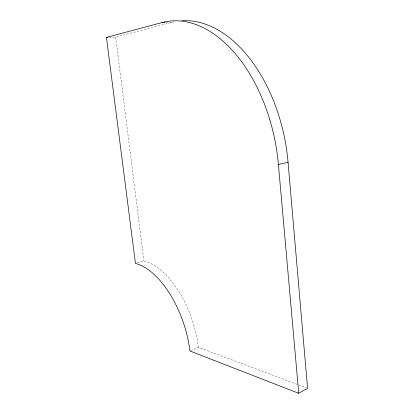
<?xml version="1.0" encoding="UTF-8"?>
<svg xmlns="http://www.w3.org/2000/svg" width="414" height="414" viewBox="0 0 414 414"><rect width="100%" height="100%" fill="white"/><g stroke="black" fill="none" stroke-linecap="round" stroke-linejoin="round"><path stroke-width="0.31" stroke-dasharray="2.07 1.55" d="M190.456 350.741L198.378 347.279L306.365 387.804M137.272 262.906L143.896 260.892A73.128 37.4 70.4 0 1 198.378 347.279M108.887 37.312L115.661 37.084L171.815 22.397A136.993 85.45 79.2 0 1 174.91 21.683M166.33 22.491L171.815 22.397M115.661 37.084L143.896 260.892"/><path stroke-width="0.62" d="M165.114 22.511L162.065 22.563L106.429 37.389L135.466 263.454A73.873 36.991 70.6 0 1 189.891 350.984L298.737 393.3L307.571 388.26L288.061 162.324A136.993 85.45 79.2 0 0 181.927 20.767M162.065 22.563A138.654 84.87 79.1 0 1 278.405 164.487L288.061 162.324M106.429 37.389L107.656 37.348M278.405 164.487L298.737 393.3"/></g></svg>
